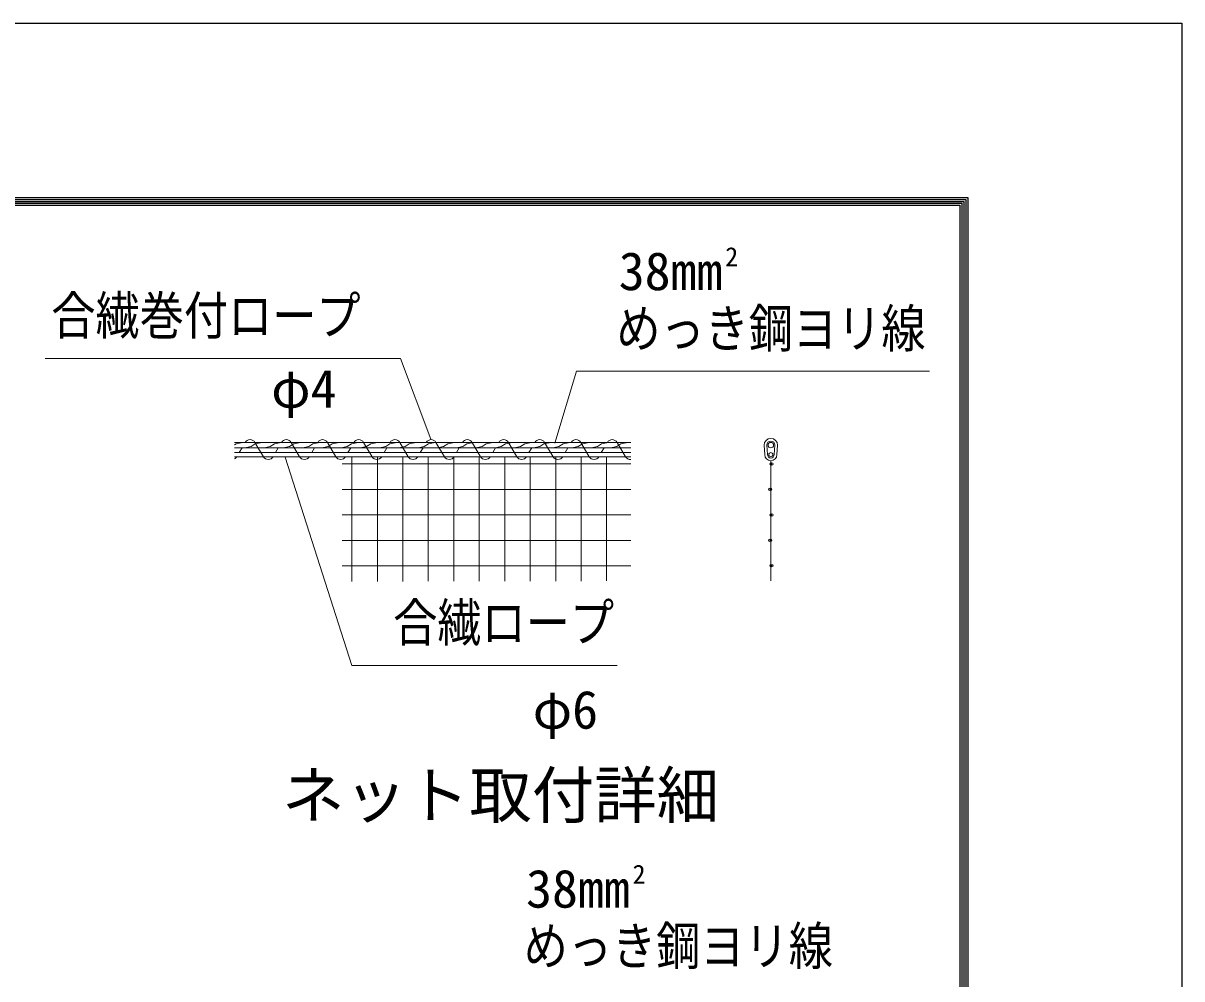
# Model space of a CAD drawing. Units: millimetres, scale not verified. Extents: x -14700 to 14700, y -10395 to 10395.
# Drawn here: x 9583 to 14700, y 6171 to 10395 of the extents above; entities that cross this region are included whole.
import ezdxf
from ezdxf.enums import TextEntityAlignment as Align

# ---------------------------------------------------------------- set-up
doc = ezdxf.new("R2010")
doc.units = ezdxf.units.MM
doc.header["$LTSCALE"] = 40
for name, color, linetype, lineweight in [('0-0_D-TTL-TXT', 7, 'Continuous', 13), ('0-3_D-STR3', 3, 'Continuous', 13), ('0-A_D-STR-TXT', 7, 'Continuous', 13), ('0-B_D-STR2', 7, 'Continuous', 13), ('0-C_D-TTL', 7, 'Continuous', 25)]:
    doc.layers.add(name, color=color, linetype=linetype, lineweight=lineweight)
doc.styles.add('ＭＳ ゴシック', font='')
doc.styles.get('ＭＳ ゴシック').set_extended_font_data('MS Gothic')

msp = doc.modelspace()

# ---------------------------------------------------------------- linework, layer by layer
at = {"layer": '0-3_D-STR3'}
for p, q in [((10516.9, 8542.12), (12266.9, 8542.12)), ((10516.9, 8518.12), (12266.9, 8518.12)), ((12266.9, 8497.12), (10516.9, 8497.12)), ((12857.92, 8487.69), (12854.92, 8529.69)), ((12869.89, 8488.55), (12866.89, 8530.55)), ((12899.92, 8488.55), (12902.92, 8530.55)), ((12911.89, 8487.69), (12914.89, 8529.69)), ((12266.9, 8479.12), (10516.9, 8479.12))]:
    msp.add_line(p, q, dxfattribs=at)
at = {"layer": '0-3_D-STR3', "color": 4}
for p, q in [((10549.67, 8518.12), (10537.23, 8497.12)), ((10606.52, 8542.12), (10643.83, 8479.12)), ((10709.57, 8518.12), (10697.13, 8497.12)), ((10766.43, 8542.12), (10803.73, 8479.12)), ((10869.47, 8518.12), (10857.04, 8497.12)), ((10926.33, 8542.12), (10963.64, 8479.12)), ((11029.38, 8518.12), (11016.94, 8497.12)), ((11086.24, 8542.12), (11123.54, 8479.12)), ((11189.28, 8518.12), (11176.85, 8497.12)), ((11246.14, 8542.12), (11283.45, 8479.12)), ((11349.19, 8518.12), (11336.75, 8497.12)), ((11406.04, 8542.12), (11443.35, 8479.12)), ((11509.09, 8518.12), (11496.65, 8497.12)), ((11565.95, 8542.12), (11603.25, 8479.12)), ((11668.99, 8518.12), (11656.56, 8497.12)), ((11725.85, 8542.12), (11763.16, 8479.12)), ((11828.9, 8518.12), (11816.46, 8497.12)), ((11885.76, 8542.12), (11923.06, 8479.12)), ((11988.8, 8518.12), (11976.37, 8497.12)), ((12045.66, 8542.12), (12082.97, 8479.12)), ((12148.71, 8518.12), (12136.27, 8497.12)), ((12205.56, 8542.12), (12242.87, 8479.12))]:
    msp.add_line(p, q, dxfattribs=at)
at = {"layer": '0-3_D-STR3'}
for points in [[(10552.9, 8542.12), (10522.89, 8535.18), (10516.9, 8531.72)], [(10637.89, 8542.12), (10607.88, 8535.18), (10589.48, 8524.56), (10561.87, 8518.12)], [(10722.89, 8542.12), (10692.88, 8535.18), (10674.47, 8524.56), (10646.86, 8518.12)], [(10807.88, 8542.12), (10777.87, 8535.18), (10759.47, 8524.56), (10731.85, 8518.12)], [(10892.87, 8542.12), (10862.86, 8535.18), (10844.46, 8524.56), (10816.85, 8518.12)], [(10977.86, 8542.12), (10947.85, 8535.18), (10929.45, 8524.56), (10901.84, 8518.12)], [(11062.85, 8542.12), (11032.84, 8535.18), (11014.44, 8524.56), (10986.83, 8518.12)], [(11147.84, 8542.12), (11117.83, 8535.18), (11099.43, 8524.56), (11071.82, 8518.12)], [(11232.84, 8542.12), (11202.83, 8535.18), (11184.42, 8524.56), (11156.81, 8518.12)], [(11317.83, 8542.12), (11287.82, 8535.18), (11269.42, 8524.56), (11241.81, 8518.12)], [(11402.82, 8542.12), (11372.81, 8535.18), (11354.41, 8524.56), (11326.8, 8518.12)], [(11487.81, 8542.12), (11457.8, 8535.18), (11439.4, 8524.56), (11411.79, 8518.12)], [(11572.8, 8542.12), (11542.79, 8535.18), (11524.39, 8524.56), (11496.78, 8518.12)], [(11657.79, 8542.12), (11627.79, 8535.18), (11609.38, 8524.56), (11581.77, 8518.12)], [(11742.79, 8542.12), (11712.78, 8535.18), (11694.37, 8524.56), (11666.76, 8518.12)], [(11827.78, 8542.12), (11797.77, 8535.18), (11779.37, 8524.56), (11751.76, 8518.12)], [(11912.77, 8542.12), (11882.76, 8535.18), (11864.36, 8524.56), (11836.75, 8518.12)], [(11997.76, 8542.12), (11967.75, 8535.18), (11949.35, 8524.56), (11921.74, 8518.12)], [(12082.75, 8542.12), (12052.74, 8535.18), (12034.34, 8524.56), (12006.73, 8518.12)], [(12167.74, 8542.12), (12137.74, 8535.18), (12119.33, 8524.56), (12091.72, 8518.12)], [(12252.74, 8542.12), (12222.73, 8535.18), (12204.32, 8524.56), (12176.71, 8518.12)]]:
    msp.add_lwpolyline(points, dxfattribs=at)
for centre, radius in [((12884.9, 8530.12), 12), ((12884.9, 8488.12), 9)]:
    msp.add_circle(centre, radius, dxfattribs=at)
at = {"layer": '0-3_D-STR3', "color": 4}
for centre, start, end in [((10585.2, 8530.33), 28.93798, 151.06202), ((10745.1, 8530.33), 28.93798, 151.06202), ((10905.01, 8530.33), 28.93798, 151.06202), ((11064.91, 8530.33), 28.93798, 151.06202), ((11224.82, 8530.33), 28.93798, 151.06202), ((11384.72, 8530.33), 28.93798, 151.06202), ((11544.63, 8530.33), 28.93798, 151.06202), ((11704.53, 8530.33), 28.93798, 151.06202), ((11864.43, 8530.33), 28.93798, 151.06202), ((12024.34, 8530.33), 28.93798, 151.06202), ((12184.24, 8530.33), 28.93798, 151.06202), ((10505.25, 8490.91), 298.5737, 331.06202), ((10665.15, 8490.91), 208.93798, 331.06202), ((10825.06, 8490.91), 208.93798, 331.06202), ((10984.96, 8490.91), 208.93798, 331.06202), ((11144.86, 8490.91), 208.93798, 331.06202), ((11304.77, 8490.91), 208.93798, 331.06202), ((11464.67, 8490.91), 208.93798, 331.06202), ((11624.58, 8490.91), 208.93798, 331.06202), ((11784.48, 8490.91), 208.93798, 331.06202), ((11944.39, 8490.91), 208.93798, 331.06202), ((12104.29, 8490.91), 208.93798, 331.06202), ((12264.19, 8490.91), 208.93798, 276.37941)]:
    msp.add_arc(centre, 24.36, start, end, dxfattribs=at)
at = {"layer": '0-3_D-STR3'}
for centre, radius, start, end in [((12884.9, 8530.12), 30, 0, 180), ((12884.9, 8530.12), 30, 0, 180), ((12884.9, 8530.12), 18, 0, 180), ((12884.9, 8488.12), 27, 180, 0), ((12884.9, 8488.12), 15, 180, 0)]:
    msp.add_arc(centre, radius, start, end, dxfattribs=at)
at = {"layer": '0-A_D-STR-TXT'}
for points in [[(9679.6, 8912.45), (11249.84, 8912.45), (11384.02, 8556.57)], [(13585.58, 8857.57), (12026.89, 8857.57), (11930.35, 8538.43)], [(12206.72, 7555.55), (11034.45, 7555.55), (10739.79, 8477.22)]]:
    msp.add_lwpolyline(points, dxfattribs=at)
at = {"layer": '0-B_D-STR2'}
for p, q in [((10992.09, 8446.88), (12266.9, 8446.88)), ((11034.66, 7927.62), (11034.66, 8479.12)), ((11147.16, 7927.85), (11147.16, 8479.12)), ((11259.66, 7928.08), (11259.66, 8479.12)), ((11372.16, 7928.31), (11372.16, 8479.12)), ((11484.66, 7928.54), (11484.66, 8479.12)), ((11597.16, 7928.76), (11597.16, 8479.12)), ((11709.66, 7928.99), (11709.66, 8479.12)), ((11822.16, 7929.22), (11822.16, 8479.12)), ((11934.66, 7929.45), (11934.66, 8479.12)), ((12047.16, 7929.68), (12047.16, 8479.12)), ((12159.66, 7929.9), (12159.66, 8479.12)), ((12884.9, 8461.12), (12884.9, 7930.12)), ((10992.09, 8334.38), (12266.9, 8334.38)), ((10992.09, 8221.88), (12266.9, 8221.88)), ((10992.09, 8109.38), (12266.9, 8109.38)), ((10992.09, 7996.88), (12266.9, 7996.88))]:
    msp.add_line(p, q, dxfattribs=at)
for centre in [(12884.9, 8446.88), (12889.9, 8446.88), (12879.9, 8334.38), (12884.9, 8334.38), (12884.9, 8221.88), (12889.9, 8221.88), (12879.9, 8109.38), (12884.9, 8109.38), (12884.9, 7996.88), (12889.9, 7996.88)]:
    msp.add_circle(centre, 5, dxfattribs=at)
at = {"layer": '0-C_D-TTL', "color": 2}
msp.add_lwpolyline([(-14700, 10395), (14700, 10395), (14700, -10395), (-14700, -10395)], close=True, dxfattribs=at)
at = {"layer": '0-C_D-TTL'}
for points in [[(-13755, 9625), (13755, 9625), (13755, -9625), (-13755, -9625)], [(-13746.25, 9616.25), (13746.25, 9616.25), (13746.25, -9616.25), (-13746.25, -9616.25)], [(-13737.5, 9607.5), (13737.5, 9607.5), (13737.5, -9607.5), (-13737.5, -9607.5)], [(-13728.75, 9598.75), (13728.75, 9598.75), (13728.75, -9598.75), (-13728.75, -9598.75)], [(-13720, 9590), (13720, 9590), (13720, -9590), (-13720, -9590)]]:
    msp.add_lwpolyline(points, close=True, dxfattribs=at)

# ---------------------------------------------------------------- texts
at = {"layer": '0-0_D-TTL-TXT', "style": 'ＭＳ ゴシック'}
msp.add_text('ネット取付詳細', height=202.1, dxfattribs=at).set_placement((10726.2, 6821.76), align=Align.BOTTOM_LEFT)
at = {"layer": '0-A_D-STR-TXT', "style": 'ＭＳ ゴシック'}
for s, height, p in [('38mm', 168.3, (12213.12, 9164.63)), ('2', 84.16, (12683.55, 9295.63)), ('φ4', 168.3, (10678.26, 8645.03)), ('φ6', 168.3, (11833.44, 7226.47)), ('38mm', 168.3, (11803.96, 6435.59)), ('2', 84.16, (12274.39, 6566.58))]:
    msp.add_text(s, height=height, dxfattribs=at).set_placement(p, align=Align.BOTTOM_LEFT)
at = {"layer": '0-A_D-STR-TXT', "style": 'ＭＳ ゴシック', "width": 0.85}
for s, p in [('合繊巻付ロープ', (9707.27, 8968.5)), ('めっき鋼ヨリ線', (12202.46, 8911.39)), ('合繊ロープ', (11217.13, 7611.59)), ('めっき鋼ヨリ線', (11793.3, 6182.34))]:
    msp.add_text(s, height=168.3, dxfattribs=at).set_placement(p, align=Align.BOTTOM_LEFT)

doc.saveas('drawing.dxf')
